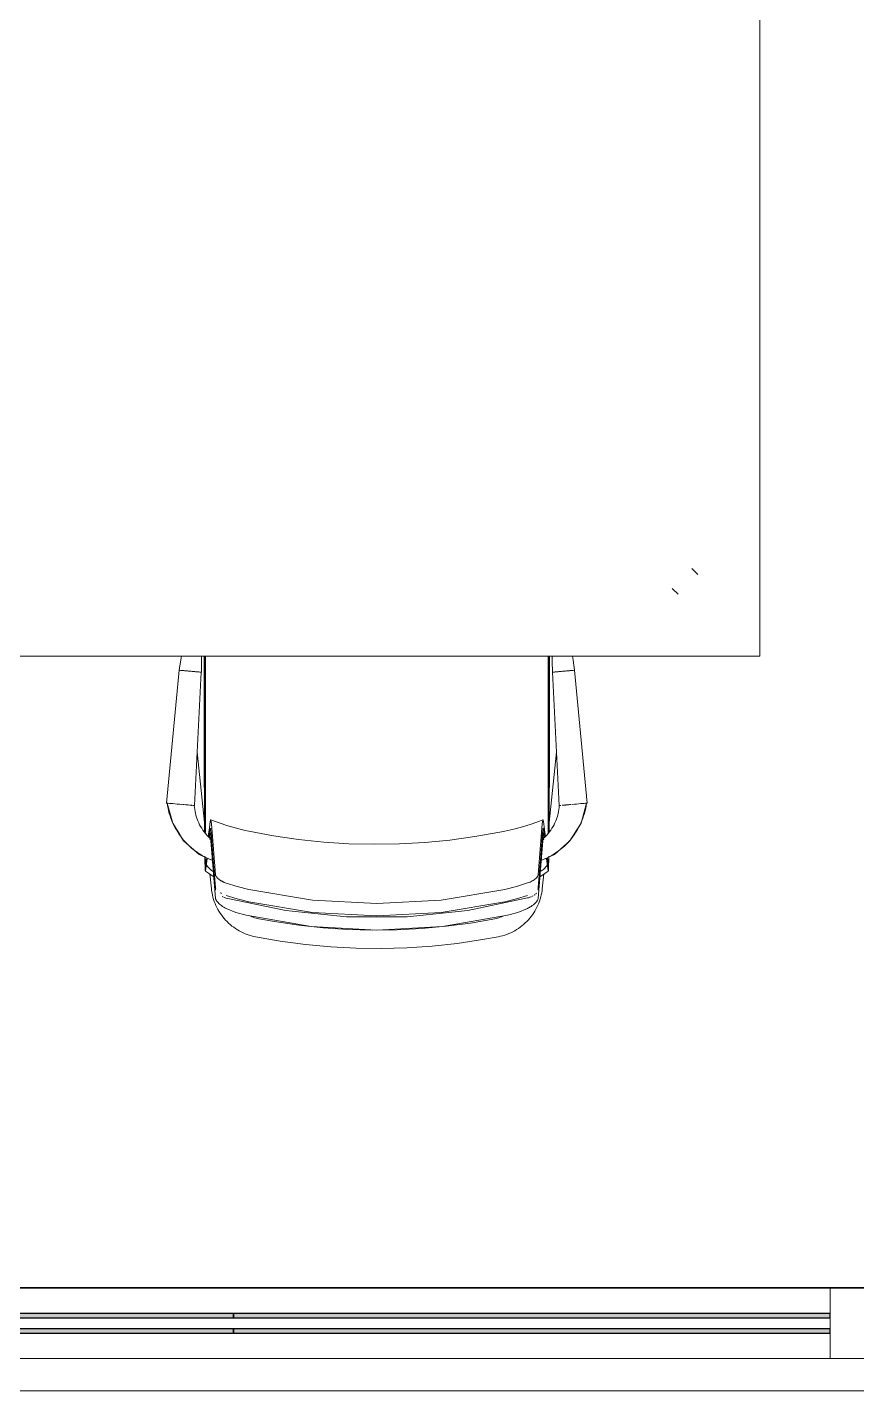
# Model space of a CAD drawing. Header units: millimetres. Extents: x 155920 to 295199, y -4084 to 97293.
# Drawn here: x 161142 to 162324, y 23023 to 24965 of the extents above; entities that cross this region are included whole.
import ezdxf

# ---------------------------------------------------------------- set-up
doc = ezdxf.new("R2010")
doc.units = ezdxf.units.MM
doc.header["$MEASUREMENT"] = 0
for name, color, linetype, lineweight in [('A-GLAZ-CURT', 7, 'CONTINUOUS', 9), ('A-GLAZ-CWMG', 7, 'CONTINUOUS', 9), ('I-FURN', 8, 'CONTINUOUS', 9), ('I-WALL', 7, 'CONTINUOUS', 9)]:
    doc.layers.add(name, color=color, linetype=linetype, lineweight=lineweight)

msp = doc.modelspace()

# ---------------------------------------------------------------- hatches: boundary and pattern name
at = {"layer": 'A-GLAZ-CURT'}
h = msp.add_hatch(color=256, dxfattribs=at)
h.paths.add_polyline_path([(160535.8, 23104.8), (161435.8, 23104.8), (161435.8, 23110.8), (160535.8, 23110.8)], flags=0)
h.paths.add_polyline_path([(160535.8, 23126.8), (161435.8, 23126.8), (161435.8, 23132.8), (160535.8, 23132.8)], flags=0)
h = msp.add_hatch(color=256, dxfattribs=at)
h.paths.add_polyline_path([(161435.8, 23104.8), (162285.8, 23104.8), (162285.8, 23110.8), (161435.8, 23110.8)], flags=0)
h.paths.add_polyline_path([(161435.8, 23126.8), (162285.8, 23126.8), (162285.8, 23132.8), (161435.8, 23132.8)], flags=0)

# ---------------------------------------------------------------- linework, layer by layer
at = {"layer": 'A-GLAZ-CURT', "lineweight": 30}
for p, q in [((161435.8, 23132.8), (160535.8, 23132.8)), ((162285.8, 23132.8), (161435.8, 23132.8)), ((161435.8, 23132.8), (161435.8, 23126.8)), ((161435.8, 23126.8), (161435.8, 23132.8)), ((162285.8, 23126.8), (162285.8, 23132.8)), ((160535.8, 23126.8), (161435.8, 23126.8)), ((161435.8, 23126.8), (162285.8, 23126.8)), ((161435.8, 23110.8), (160535.8, 23110.8)), ((160535.8, 23104.8), (161435.8, 23104.8)), ((162285.8, 23110.8), (161435.8, 23110.8)), ((161435.8, 23110.8), (161435.8, 23104.8)), ((161435.8, 23104.8), (161435.8, 23110.8)), ((161435.8, 23104.8), (162285.8, 23104.8)), ((162285.8, 23104.8), (162285.8, 23110.8))]:
    msp.add_line(p, q, dxfattribs=at)
at = {"layer": 'A-GLAZ-CWMG'}
for p, q in [((160535.8, 23168.8), (161435.8, 23168.8)), ((161435.8, 23168.8), (162285.8, 23168.8)), ((160535.8, 23068.8), (161435.8, 23068.8)), ((161435.8, 23068.8), (162285.8, 23068.8))]:
    msp.add_line(p, q, dxfattribs=at)
at = {"layer": 'A-GLAZ-CWMG', "lineweight": 20}
for p, q in [((162335.8, 23168.8), (162285.8, 23168.8)), ((162285.8, 23168.8), (162285.8, 23068.8)), ((162285.8, 23068.8), (162335.8, 23068.8))]:
    msp.add_line(p, q, dxfattribs=at)
at = {"layer": 'I-FURN'}
for p, q in [((162185.8, 24069), (162185.8, 25469)), ((162097.4, 24185.7), (162089.1, 24194)), ((162060.8, 24165.7), (162069.2, 24157.4)), ((156885.8, 24069), (162185.8, 24069)), ((161361.6, 24069), (161358.6, 24049.8)), ((161390.4, 24069), (161390.3, 24061.9)), ((161394.2, 24069), (161394.2, 23882.1)), ((161395.1, 23821.4), (161395.1, 24069)), ((161395.8, 24069), (161395.8, 23820)), ((161884.3, 23820), (161884.3, 24069)), ((161885.4, 23821.4), (161885.4, 24069)), ((161886, 24069), (161886, 23882.1)), ((161890, 24069), (161890.1, 24061.9)), ((161919.7, 24063.7), (161918.8, 24069)), ((161340.5, 23859.9), (161358.4, 24049.2)), ((161358.4, 24049.2), (161340.5, 23859.9)), ((161358.6, 24049.8), (161358.5, 24049.2)), ((161389.9, 24046.4), (161380.3, 23856.4)), ((161380.3, 23856.4), (161389.9, 24046.4)), ((161390.3, 24061.9), (161390.1, 24046.4)), ((161890.1, 24061.9), (161890.3, 24046.4)), ((161899.9, 23856.4), (161890.3, 24046.4)), ((161890.3, 24046.4), (161899.9, 23856.4)), ((161921.9, 24049.2), (161919.7, 24063.7)), ((161921.9, 24049.2), (161939.8, 23859.9)), ((161939.8, 23859.9), (161921.9, 24049.2)), ((161384.2, 23932.5), (161394.6, 23832.5)), ((161885.7, 23832.5), (161896.1, 23932.5)), ((161394.2, 23882.1), (161394.7, 23882.1)), ((161394.7, 23882.1), (161394.6, 23819.6)), ((161394.6, 23846.4), (161394.6, 23882.1)), ((161885.7, 23819.6), (161885.6, 23882.1)), ((161885.6, 23882.1), (161886, 23882.1)), ((161885.7, 23882.1), (161885.7, 23846.4)), ((161340.8, 23859.9), (161340.5, 23859.9)), ((161341.6, 23859.8), (161340.8, 23859.9)), ((161341.3, 23859.8), (161349.3, 23831.3)), ((161349.3, 23831.3), (161341.3, 23859.8)), ((161349.3, 23831.3), (161341.3, 23859.8)), ((161341.3, 23859.8), (161349.3, 23831.3)), ((161342.9, 23859.7), (161341.6, 23859.8)), ((161344.7, 23859.5), (161342.9, 23859.7)), ((161346.9, 23859.3), (161344.7, 23859.5)), ((161349.5, 23859.1), (161346.9, 23859.3)), ((161352.4, 23858.9), (161349.5, 23859.1)), ((161355.5, 23858.6), (161352.4, 23858.9)), ((161358.8, 23858.3), (161355.5, 23858.6)), ((161362.1, 23858), (161358.8, 23858.3)), ((161365.3, 23857.7), (161363.1, 23857.9)), ((161368, 23857.5), (161365.3, 23857.7)), ((161372.6, 23857.1), (161368.4, 23857.4)), ((161371.3, 23857.2), (161368.4, 23857.4)), ((161376.1, 23856.7), (161373.9, 23857)), ((161376.1, 23856.8), (161373.9, 23857)), ((161376.7, 23856.7), (161376.1, 23856.8)), ((161377.1, 23856.7), (161376.6, 23856.7)), ((161379.3, 23856.5), (161377.9, 23856.6)), ((161380.1, 23856.4), (161379.3, 23856.5)), ((161380.3, 23856.4), (161380.1, 23856.4)), ((161900.2, 23856.4), (161899.9, 23856.4)), ((161901, 23856.5), (161900.2, 23856.4)), ((161902.3, 23856.6), (161901, 23856.5)), ((161906.3, 23857), (161904.1, 23856.8)), ((161911.8, 23857.4), (161908.9, 23857.2)), ((161915, 23857.7), (161912.3, 23857.5)), ((161917.2, 23857.9), (161915, 23857.7)), ((161921.5, 23858.3), (161918.2, 23858)), ((161924.7, 23858.6), (161921.5, 23858.3)), ((161927.8, 23858.9), (161924.7, 23858.6)), ((161930.7, 23859.1), (161927.8, 23858.9)), ((161933.3, 23859.3), (161930.7, 23859.1)), ((161938.9, 23859.8), (161931, 23831.3)), ((161931, 23831.3), (161938.9, 23859.8)), ((161938.9, 23859.8), (161931, 23831.3)), ((161931, 23831.3), (161938.9, 23859.8)), ((161935.6, 23859.5), (161933.3, 23859.3)), ((161937.4, 23859.7), (161935.6, 23859.5)), ((161938.7, 23859.8), (161937.4, 23859.7)), ((161939.5, 23859.9), (161938.7, 23859.8)), ((161939.8, 23859.9), (161939.5, 23859.9)), ((161394.5, 23819.7), (161394.6, 23846.4)), ((161402.8, 23833.8), (161401.5, 23824.8)), ((161403.4, 23836.2), (161415.5, 23831.6)), ((161415.5, 23831.6), (161427.7, 23827.6)), ((161860, 23830), (161872.1, 23834.3)), ((161872.1, 23834.3), (161876.8, 23836.2)), ((161878.5, 23826.2), (161877.5, 23833.8)), ((161885.7, 23846.4), (161885.7, 23819.7)), ((161349.3, 23831.3), (161364.9, 23806.3)), ((161364.9, 23806.3), (161349.3, 23831.3)), ((161359.3, 23815.2), (161349.3, 23831.3)), ((161349.3, 23831.3), (161364.9, 23806.3)), ((161364.9, 23806.3), (161361, 23812.5)), ((161395.1, 23818.8), (161395.1, 23821.4)), ((161395.8, 23820), (161395.8, 23818.1)), ((161400.3, 23815.8), (161400, 23812.8)), ((161401.5, 23824.8), (161400.3, 23815.8)), ((161401, 23811.9), (161402.3, 23821.5)), ((161402.2, 23811.3), (161402.9, 23816.2)), ((161403, 23823.8), (161405, 23823.1)), ((161403.9, 23818.1), (161407.1, 23779.1)), ((161404.1, 23813.2), (161407.1, 23775.5)), ((161407.3, 23794.1), (161404.4, 23830.5)), ((161427.7, 23827.6), (161440.1, 23824)), ((161440.1, 23824), (161452.6, 23821)), ((161452.6, 23821), (161457.6, 23819.9)), ((161457.6, 23819.9), (161493, 23813.3)), ((161493, 23813.3), (161528.6, 23808.1)), ((161744.1, 23807.2), (161779.8, 23812.1)), ((161779.8, 23812.1), (161815.2, 23818.4)), ((161815.2, 23818.4), (161822.7, 23819.9)), ((161822.7, 23819.9), (161835.3, 23822.8)), ((161835.3, 23822.8), (161847.7, 23826.1)), ((161847.7, 23826.1), (161860, 23830)), ((161875.9, 23830.5), (161872.9, 23794.1)), ((161873.1, 23779.1), (161876.3, 23818.1)), ((161873.1, 23775.6), (161876.1, 23813.3)), ((161875.3, 23823.1), (161877.3, 23823.8)), ((161877.3, 23816.3), (161878.1, 23811.2)), ((161877.9, 23821.5), (161879.2, 23811.9)), ((161879.6, 23818.5), (161878.5, 23826.2)), ((161880.3, 23812.8), (161879.6, 23818.5)), ((161884.3, 23817.9), (161884.3, 23820)), ((161885.4, 23819.2), (161885.4, 23821.4)), ((161931, 23831.3), (161915.3, 23806.3)), ((161915.3, 23806.3), (161931, 23831.3)), ((161915.3, 23806.3), (161931, 23831.3)), ((161919.2, 23812.5), (161915.3, 23806.3)), ((161931, 23831.3), (161920.9, 23815.2)), ((161364.9, 23806.3), (161387, 23786.8)), ((161387, 23786.8), (161364.9, 23806.3)), ((161370.5, 23801.4), (161364.9, 23806.3)), ((161364.9, 23806.3), (161387, 23786.8)), ((161402.4, 23809.1), (161402.3, 23807.9)), ((161407, 23765.3), (161403.8, 23806)), ((161410.3, 23757.6), (161407.3, 23794.1)), ((161528.6, 23808.1), (161564.4, 23804.4)), ((161564.4, 23804.4), (161600.3, 23802.1)), ((161600.3, 23802.1), (161636.3, 23801.2)), ((161636.3, 23801.2), (161672.3, 23801.8)), ((161672.3, 23801.8), (161708.3, 23803.8)), ((161708.3, 23803.8), (161744.1, 23807.2)), ((161872.9, 23794.1), (161869.9, 23757.6)), ((161876.5, 23806), (161873.2, 23765.3)), ((161878, 23807.7), (161877.8, 23809.1)), ((161915.3, 23806.3), (161893.2, 23786.8)), ((161893.2, 23786.8), (161915.3, 23806.3)), ((161893.2, 23786.8), (161915.3, 23806.3)), ((161915.3, 23806.3), (161909.8, 23801.4)), ((161387, 23786.8), (161381.5, 23791.7)), ((161387, 23786.8), (161406, 23778)), ((161406, 23778), (161387, 23786.8)), ((161393.7, 23783.7), (161387, 23786.8)), ((161387, 23786.8), (161406, 23778)), ((161395.1, 23775.7), (161395.1, 23782.7)), ((161395.3, 23782.5), (161395.1, 23775.7)), ((161395.1, 23775.7), (161396.4, 23775.4)), ((161395.5, 23769), (161395.3, 23775.7)), ((161395.6, 23775.6), (161395.7, 23773.5)), ((161396, 23771.9), (161396.5, 23778.1)), ((161398.4, 23780.4), (161396.1, 23763.5)), ((161396.5, 23778.1), (161396.9, 23781.2)), ((161396.6, 23773.4), (161396.7, 23774.3)), ((161396.7, 23774.3), (161396.9, 23775.3)), ((161396.9, 23775.3), (161397.7, 23780.7)), ((161407.1, 23779.1), (161410.3, 23739.9)), ((161407.1, 23775.5), (161410.3, 23735.7)), ((161869.9, 23740), (161873.1, 23779.1)), ((161869.9, 23735.8), (161873.1, 23775.6)), ((161893.2, 23786.8), (161874.3, 23778)), ((161874.3, 23778), (161893.2, 23786.8)), ((161874.3, 23778), (161893.2, 23786.8)), ((161884.2, 23763.5), (161881.8, 23780.5)), ((161882.6, 23780.8), (161883.7, 23773.5)), ((161883.3, 23781.6), (161883.7, 23778.1)), ((161883.7, 23778.1), (161884.2, 23771.9)), ((161884.6, 23773.5), (161884.6, 23775.5)), ((161884.9, 23775.6), (161884.7, 23769)), ((161885.4, 23775.6), (161885.1, 23782.7)), ((161885.4, 23775.6), (161885.4, 23784.2)), ((161893.2, 23786.8), (161886.6, 23783.7)), ((161898.8, 23791.7), (161893.2, 23786.8)), ((161400.1, 23760), (161395.9, 23763)), ((161396.6, 23772.6), (161396.4, 23773)), ((161396.4, 23773), (161396.4, 23773)), ((161396.9, 23772.2), (161396.6, 23772.6)), ((161397, 23772), (161396.9, 23772.2)), ((161397.8, 23770.8), (161397, 23772)), ((161398.7, 23769.7), (161397.8, 23770.8)), ((161399.6, 23768.6), (161398.7, 23769.7)), ((161400.6, 23767.6), (161399.6, 23768.6)), ((161405, 23756.8), (161400.1, 23760)), ((161401.5, 23766.6), (161400.6, 23767.6)), ((161402.6, 23765.7), (161401.5, 23766.6)), ((161402.2, 23759.2), (161404.4, 23738)), ((161403.6, 23764.8), (161402.6, 23765.7)), ((161404.7, 23763.9), (161403.6, 23764.8)), ((161405.9, 23763.1), (161404.7, 23763.9)), ((161407.8, 23755), (161405, 23756.8)), ((161407, 23762.3), (161405.9, 23763.1)), ((161410.3, 23724.1), (161407, 23765.3)), ((161873.2, 23765.3), (161869.9, 23724.1)), ((161874.6, 23756.4), (161872.4, 23755)), ((161875.1, 23763.7), (161874, 23762.9)), ((161879.5, 23759.6), (161874.6, 23756.4)), ((161876.3, 23764.6), (161875.1, 23763.7)), ((161875.8, 23738), (161878, 23759.2)), ((161877.4, 23765.5), (161876.3, 23764.6)), ((161878.4, 23766.4), (161877.4, 23765.5)), ((161879.4, 23767.4), (161878.4, 23766.4)), ((161880.4, 23768.5), (161879.4, 23767.4)), ((161884.3, 23763), (161879.5, 23759.6)), ((161881.4, 23769.6), (161880.4, 23768.5)), ((161882.2, 23770.7), (161881.4, 23769.6)), ((161883.1, 23771.8), (161882.2, 23770.7)), ((161883.9, 23773), (161883.1, 23771.8)), ((161404.4, 23738), (161404.8, 23734.9)), ((161404.8, 23734.9), (161405.3, 23731.9)), ((161441.3, 23741), (161425.3, 23746)), ((161457.6, 23736.9), (161441.3, 23741)), ((161548.4, 23721.8), (161457.6, 23736.9)), ((161822.7, 23737), (161731.9, 23721.8)), ((161838.9, 23741.1), (161822.7, 23737)), ((161854.9, 23746.1), (161838.9, 23741.1)), ((161875, 23732.3), (161875.5, 23735.4)), ((161875.5, 23735.4), (161875.8, 23738)), ((161405.3, 23731.9), (161405.9, 23728.8)), ((161405.9, 23728.8), (161406.7, 23725.8)), ((161406.7, 23725.8), (161407.6, 23722.8)), ((161407.6, 23722.8), (161408.6, 23719.8)), ((161408.6, 23719.8), (161409.7, 23716.9)), ((161409.7, 23716.9), (161410.9, 23714.1)), ((161425.3, 23728.4), (161441.3, 23723.4)), ((161425.3, 23724.7), (161510.5, 23706.8)), ((161441.3, 23723.4), (161457.6, 23719.3)), ((161457.6, 23719.3), (161548.4, 23704.1)), ((161640.1, 23716.7), (161548.4, 23721.8)), ((161731.9, 23721.8), (161640.1, 23716.7)), ((161731.9, 23704.1), (161822.7, 23719.3)), ((161769.8, 23706.8), (161854.9, 23724.8)), ((161822.7, 23719.3), (161838.9, 23723.4)), ((161838.9, 23723.4), (161854.9, 23728.4)), ((161869.5, 23714.5), (161870.8, 23717.3)), ((161870.8, 23717.3), (161871.8, 23720.3)), ((161871.8, 23720.3), (161872.8, 23723.2)), ((161872.8, 23723.2), (161873.7, 23726.2)), ((161873.7, 23726.2), (161874.4, 23729.2)), ((161874.4, 23729.2), (161875, 23732.3)), ((161410.9, 23714.1), (161412.2, 23711.2)), ((161412.2, 23711.2), (161413.7, 23708.5)), ((161413.7, 23708.5), (161415.2, 23705.8)), ((161415.2, 23705.8), (161416.9, 23703.1)), ((161416.9, 23703.1), (161418.7, 23700.6)), ((161418.7, 23700.6), (161420.6, 23698.1)), ((161420.6, 23698.1), (161422.5, 23695.6)), ((161422.5, 23695.6), (161424.6, 23693.3)), ((161439.3, 23704.2), (161425.3, 23709.9)), ((161453.8, 23700.1), (161439.3, 23704.2)), ((161546.5, 23684.3), (161453.8, 23700.1)), ((161462.1, 23698.1), (161460.2, 23698.9)), ((161464, 23697.3), (161462.1, 23698.1)), ((161466, 23696.6), (161464, 23697.3)), ((161468, 23696), (161466, 23696.6)), ((161470, 23695.5), (161468, 23696)), ((161472, 23695.1), (161470, 23695.5)), ((161510.5, 23706.8), (161596.8, 23697.8)), ((161548.4, 23704.1), (161640.1, 23699.1)), ((161596.8, 23697.8), (161683.5, 23697.8)), ((161640.1, 23699.1), (161731.9, 23704.1)), ((161683.5, 23697.8), (161769.8, 23706.8)), ((161826.5, 23700.1), (161733.8, 23684.3)), ((161810, 23695.5), (161808.2, 23695.1)), ((161812, 23696), (161810, 23695.5)), ((161814, 23696.5), (161812, 23696)), ((161816, 23697.2), (161814, 23696.5)), ((161817.9, 23698), (161816, 23697.2)), ((161819.8, 23698.8), (161817.9, 23698)), ((161840.9, 23704.3), (161826.5, 23700.1)), ((161854.9, 23710), (161840.9, 23704.3)), ((161856, 23693.6), (161858, 23696)), ((161858, 23696), (161860, 23698.4)), ((161860, 23698.4), (161861.8, 23700.9)), ((161861.8, 23700.9), (161863.6, 23703.5)), ((161863.6, 23703.5), (161865.2, 23706.1)), ((161865.2, 23706.1), (161866.8, 23708.9)), ((161866.8, 23708.9), (161868.2, 23711.6)), ((161868.2, 23711.6), (161869.5, 23714.5)), ((161424.6, 23693.3), (161426.7, 23691.1)), ((161426.7, 23691.1), (161429, 23688.9)), ((161429, 23688.9), (161431.3, 23686.8)), ((161431.3, 23686.8), (161433.7, 23684.8)), ((161433.7, 23684.8), (161436.2, 23683)), ((161436.2, 23683), (161438.8, 23681.2)), ((161438.8, 23681.2), (161441.4, 23679.5)), ((161441.4, 23679.5), (161444.1, 23677.9)), ((161444.1, 23677.9), (161446.9, 23676.5)), ((161446.9, 23676.5), (161449.7, 23675.1)), ((161494.1, 23691.1), (161472, 23695.1)), ((161528.8, 23685.9), (161494.1, 23691.1)), ((161563.7, 23682.2), (161528.8, 23685.9)), ((161640.1, 23679), (161546.5, 23684.3)), ((161598.7, 23679.8), (161563.7, 23682.2)), ((161633.8, 23678.8), (161598.7, 23679.8)), ((161668.9, 23679.3), (161633.8, 23678.8)), ((161733.8, 23684.3), (161640.1, 23679)), ((161703.9, 23681.1), (161668.9, 23679.3)), ((161738.9, 23684.4), (161703.9, 23681.1)), ((161773.7, 23689), (161738.9, 23684.4)), ((161808.2, 23695.1), (161773.7, 23689)), ((161831, 23675.3), (161833.8, 23676.7)), ((161833.8, 23676.7), (161836.5, 23678.1)), ((161836.5, 23678.1), (161839.2, 23679.7)), ((161839.2, 23679.7), (161841.8, 23681.4)), ((161841.8, 23681.4), (161844.4, 23683.2)), ((161844.4, 23683.2), (161846.9, 23685.1)), ((161846.9, 23685.1), (161849.3, 23687.1)), ((161849.3, 23687.1), (161851.6, 23689.2)), ((161851.6, 23689.2), (161853.8, 23691.4)), ((161853.8, 23691.4), (161856, 23693.6)), ((161449.7, 23675.1), (161452.5, 23673.9)), ((161452.5, 23673.9), (161455.5, 23672.8)), ((161455.5, 23672.8), (161458.4, 23671.8)), ((161458.4, 23671.8), (161461.4, 23670.9)), ((161461.4, 23670.9), (161464.4, 23670.1)), ((161464.4, 23670.1), (161467.1, 23669.6)), ((161467.1, 23669.6), (161502.6, 23663.3)), ((161502.6, 23663.3), (161538.5, 23658.6)), ((161538.5, 23658.6), (161574.4, 23655.2)), ((161718.8, 23656.3), (161754.7, 23660.1)), ((161754.7, 23660.1), (161790.5, 23665.4)), ((161790.5, 23665.4), (161813.2, 23669.6)), ((161813.2, 23669.6), (161816.3, 23670.2)), ((161816.3, 23670.2), (161819.3, 23671)), ((161819.3, 23671), (161822.3, 23671.9)), ((161822.3, 23671.9), (161825.2, 23672.9)), ((161825.2, 23672.9), (161828.1, 23674.1)), ((161828.1, 23674.1), (161831, 23675.3)), ((161574.4, 23655.2), (161610.5, 23653.3)), ((161610.5, 23653.3), (161646.6, 23652.8)), ((161646.6, 23652.8), (161682.8, 23653.8)), ((161682.8, 23653.8), (161718.8, 23656.3))]:
    msp.add_line(p, q, dxfattribs=at)
msp.add_ellipse((161640.5, 24286.7), major_axis=(-825, 0), ratio=0.648816, start_param=1.870261, end_param=1.872267, dxfattribs=at)
for points in [[(161358.4, 24049.2), (161358.4, 24049.2), (161359, 24049.1), (161360.9, 24049), (161362.1, 24048.8)], [(161362.2, 24048.8), (161362.8, 24048.8), (161363.4, 24048.7), (161364, 24048.7)], [(161364.1, 24048.7), (161364.8, 24048.6), (161365.5, 24048.5), (161366.3, 24048.5)], [(161366.3, 24048.5), (161365.5, 24048.6), (161364.8, 24048.6), (161364.2, 24048.7)], [(161366.4, 24048.5), (161367.2, 24048.4), (161367.9, 24048.3), (161368.8, 24048.3)], [(161368.7, 24048.3), (161367.9, 24048.3), (161367.2, 24048.4), (161366.4, 24048.5)], [(161368.9, 24048.3), (161369.7, 24048.2), (161370.6, 24048.1), (161371.4, 24048)], [(161371.4, 24048), (161370.6, 24048.1), (161369.7, 24048.2), (161368.9, 24048.3)], [(161371.6, 24048), (161372.4, 24047.9), (161373.3, 24047.9), (161374.1, 24047.8)], [(161374.1, 24047.8), (161373.3, 24047.9), (161372.4, 24048), (161371.6, 24048)], [(161374.3, 24047.8), (161375.2, 24047.7), (161376, 24047.6), (161376.9, 24047.6)], [(161379.5, 24047.3), (161377.9, 24047.5), (161376.1, 24047.6), (161374.3, 24047.8)], [(161377, 24047.5), (161377.9, 24047.5), (161378.7, 24047.4), (161379.5, 24047.3)], [(161379.7, 24047.3), (161380.5, 24047.2), (161381.3, 24047.2), (161382, 24047.1)], [(161382, 24047.1), (161381.3, 24047.2), (161380.5, 24047.2), (161379.7, 24047.3)], [(161384.3, 24046.9), (161383.6, 24047), (161382.9, 24047), (161382.2, 24047.1)], [(161386.2, 24046.7), (161385.7, 24046.8), (161385.1, 24046.8), (161384.4, 24046.9)], [(161389.8, 24046.4), (161390, 24046.4), (161390.1, 24046.4), (161390.1, 24046.4)], [(161906.1, 24047.8), (161907, 24047.9), (161908.9, 24048), (161910.6, 24048.2), (161911.4, 24048.3)], [(161911.5, 24048.3), (161912.4, 24048.3), (161913.2, 24048.4), (161914, 24048.5)], [(161914, 24048.5), (161914.8, 24048.6), (161915.5, 24048.6), (161916.2, 24048.7)], [(161914.6, 23857.7), (161913.8, 23857.6), (161913.1, 23857.6), (161912.3, 23857.5)], [(161404.4, 23830.5), (161404.2, 23832), (161404, 23834.5), (161403.6, 23836.3), (161403.2, 23836.2), (161402.9, 23834.8), (161402.8, 23833.8)], [(161877.5, 23833.8), (161877.4, 23834.8), (161877.1, 23836.2), (161876.7, 23836.3), (161876.3, 23834.5), (161876, 23832), (161875.9, 23830.5)], [(161402.3, 23821.5), (161402.4, 23822.5), (161402.7, 23823.9), (161403.1, 23824), (161403.5, 23822.1), (161403.8, 23819.7), (161403.9, 23818.1)], [(161402.9, 23816.2), (161403.1, 23817.2), (161403.3, 23818.2), (161403.7, 23817.2), (161404, 23814.8), (161404.1, 23813.2)], [(161876.1, 23813.3), (161876.3, 23814.9), (161876.5, 23817.3), (161876.9, 23818.3), (161877.2, 23817.3), (161877.3, 23816.3)], [(161876.3, 23818.1), (161876.5, 23819.7), (161876.7, 23822.1), (161877.1, 23824), (161877.5, 23823.9), (161877.8, 23822.5), (161877.9, 23821.5)], [(161395.7, 23773.5), (161395.7, 23772.4), (161395.8, 23770.9), (161396, 23771.3), (161396, 23771.9)], [(161883.7, 23773.5), (161883.7, 23773.2), (161883.8, 23772.9), (161883.9, 23773.1), (161884, 23773.3)], [(161884, 23773.3), (161884.1, 23773.8), (161884.2, 23775.4), (161884.3, 23778.4), (161884.4, 23780.2)], [(161884.2, 23771.9), (161884.3, 23771.3), (161884.4, 23770.9), (161884.5, 23772.4), (161884.6, 23773.5)], [(161396.1, 23763.5), (161396, 23763.2), (161395.9, 23762.8), (161395.8, 23763.7), (161395.6, 23765.7), (161395.5, 23767.8), (161395.5, 23769)], [(161884.7, 23769), (161884.7, 23767.8), (161884.6, 23765.7), (161884.5, 23763.7), (161884.3, 23762.8), (161884.2, 23763.2), (161884.2, 23763.5)], [(161410.3, 23739.9), (161410.4, 23739.5), (161410.5, 23738.9), (161410.8, 23738.4)], [(161869.4, 23738.4), (161869.7, 23739), (161869.9, 23739.5), (161869.9, 23740)], [(161419.7, 23726.7), (161420.4, 23726.4), (161421.2, 23726.1), (161421.9, 23725.8)], [(161422.4, 23725.6), (161423.4, 23725.3), (161424.3, 23725), (161425.3, 23724.7)], [(161854.9, 23724.8), (161855.9, 23725), (161856.8, 23725.3), (161857.7, 23725.6)], [(161858.3, 23725.9), (161859, 23726.1), (161859.7, 23726.4), (161860.3, 23726.6)], [(161861.5, 23727.2), (161861.9, 23727.4), (161862.3, 23727.6), (161862.7, 23727.8)], [(161864.3, 23728.7), (161864.8, 23729), (161865.2, 23729.3), (161865.6, 23729.7)], [(161866.6, 23730.5), (161867, 23730.9), (161867.4, 23731.4), (161867.8, 23731.8)]]:
    msp.add_open_spline(points, degree=3, dxfattribs=at)
for points, knots in [([(161390.1, 24046.4), (161390.1, 24046.4), (161389.9, 24046.4), (161389, 24046.5), (161387.6, 24046.6), (161386.4, 24046.7)], [-1, -1, -1, -1, -0.9444444, -0.8888889, -0.7777778, -0.7777778, -0.7777778, -0.7777778]), ([(161890.3, 24046.4), (161890.3, 24046.4), (161890.8, 24046.5), (161892.4, 24046.6), (161894, 24046.7), (161895.9, 24046.9), (161898.2, 24047.1), (161900.7, 24047.3), (161903.4, 24047.6), (161905.2, 24047.7), (161906.1, 24047.8)], [0, 0, 0, 0, 0.1111111, 0.1666667, 0.2222222, 0.2777778, 0.3333333, 0.3888889, 0.4444444, 0.4999756, 0.4999756, 0.4999756, 0.4999756]), ([(161906.1, 24047.8), (161905.2, 24047.7), (161903.4, 24047.6), (161900.7, 24047.3), (161898.2, 24047.1), (161895.9, 24046.9), (161894, 24046.7), (161892.4, 24046.6), (161890.8, 24046.5), (161890.3, 24046.4), (161890.3, 24046.4)], [-0.5, -0.5, -0.5, -0.5, -0.4444444, -0.3888889, -0.3333333, -0.2777778, -0.2222222, -0.1666667, -0.1111111, 0, 0, 0, 0]), ([(161916.2, 24048.7), (161914.1, 24048.5), (161910.7, 24048.2), (161907, 24047.9), (161906.1, 24047.8)], [-0.7220744, -0.7220744, -0.7220744, -0.7220744, -0.5555556, -0.5000244, -0.5000244, -0.5000244, -0.5000244]), ([(161916.3, 24048.7), (161917, 24048.7), (161918.9, 24048.9), (161921.2, 24049.1), (161921.9, 24049.2), (161921.9, 24049.2)], [0.722393, 0.722393, 0.722393, 0.722393, 0.7777778, 0.8888889, 1, 1, 1, 1]), ([(161921.9, 24049.2), (161921.9, 24049.2), (161921.2, 24049.1), (161918.9, 24048.9), (161917, 24048.7), (161916.3, 24048.7)], [-1, -1, -1, -1, -0.8888889, -0.7777778, -0.7222222, -0.7222222, -0.7222222, -0.7222222]), ([(161341.3, 23859.8), (161342.7, 23850), (161348.2, 23830.8), (161364.3, 23805.7), (161384.5, 23788.3), (161399.3, 23780.8), (161405.6, 23778.4)], [0, 0, 0, 0, 0.2, 0.4, 0.6, 0.7389146, 0.7389146, 0.7389146, 0.7389146]), ([(161380.1, 23856.4), (161380.5, 23849.1), (161383.8, 23834.2), (161393.4, 23818.8), (161400.5, 23811.6), (161401.9, 23810.3)], [0, 0, 0, 0, 0.25, 0.5, 0.5570669, 0.5570669, 0.5570669, 0.5570669]), ([(161874.7, 23778.4), (161876.5, 23779.1), (161891.7, 23785.4), (161913.3, 23801.5), (161932, 23830.8), (161937.6, 23850), (161938.9, 23859.8)], [-0.7389144, -0.7389144, -0.7389144, -0.7389144, -0.7, -0.4, -0.2, 0, 0, 0, 0]), ([(161878.4, 23810.3), (161879.7, 23811.6), (161886.8, 23818.8), (161896.4, 23834.2), (161899.7, 23849.1), (161900.1, 23856.4)], [0.4429381, 0.4429381, 0.4429381, 0.4429381, 0.5, 0.75, 1, 1, 1, 1]), ([(161911.8, 23857.4), (161911.6, 23857.4), (161911, 23857.4), (161909.9, 23857.3), (161909, 23857.2), (161908.2, 23857.1), (161907.7, 23857.1), (161907.4, 23857.1), (161907, 23857), (161906.3, 23857), (161905.3, 23856.9), (161904.5, 23856.8), (161904.1, 23856.8), (161904, 23856.8)], [-0.3222167, -0.3222167, -0.3222167, -0.3222167, -0.3055556, -0.2777778, -0.25, -0.2361111, -0.2222222, -0.2152778, -0.2083333, -0.1944444, -0.1666667, -0.1388889, -0.1354664, -0.1354664, -0.1354664, -0.1354664]), ([(161403.7, 23806.7), (161403.6, 23808.1), (161403.3, 23810.4), (161402.9, 23811.4), (161402.6, 23810.2), (161402.4, 23809.1)], [-0.9541334, -0.9541334, -0.9541334, -0.9541334, -0.6666667, -0.3333333, 0, 0, 0, 0]), ([(161877.8, 23809.1), (161877.7, 23810.2), (161877.4, 23811.4), (161876.9, 23810.4), (161876.7, 23808.1), (161876.6, 23806.7)], [-1, -1, -1, -1, -0.6666667, -0.3333333, -0.0458526, -0.0458526, -0.0458526, -0.0458526]), ([(161395.9, 23780.3), (161395.9, 23779.3), (161396, 23777.6), (161396.1, 23774.9), (161396.3, 23773.2), (161396.4, 23772.9), (161396.5, 23773.1), (161396.6, 23773.4)], [0, 0, 0, 0, 0.166667, 0.333333, 0.666667, 0.833333, 1, 1, 1, 1]), ([(161425.3, 23746), (161424.4, 23746.3), (161423.2, 23746.8), (161421.5, 23747.6), (161420.3, 23748.2), (161419.2, 23748.8), (161417.7, 23749.6), (161414.9, 23751.4), (161412.3, 23753.8), (161410.7, 23756.1), (161410.4, 23757.1), (161410.3, 23757.6)], [-1, -1, -1, -1, -0.892857, -0.839286, -0.785714, -0.732143, -0.678571, -0.571429, -0.285714, -0.142857, 0, 0, 0, 0]), ([(161869.9, 23757.6), (161869.8, 23756.9), (161869.2, 23755.3), (161866.4, 23752.3), (161862.6, 23749.5), (161858.4, 23747.4), (161856.1, 23746.5), (161854.9, 23746.1)], [-1, -1, -1, -1, -0.785714, -0.571429, -0.285714, -0.142857, 0, 0, 0, 0]), ([(161425.3, 23709.9), (161424.2, 23710.5), (161421.9, 23711.7), (161417.8, 23714.5), (161414.6, 23717.3), (161412.6, 23719.6), (161411.9, 23720.6), (161411.4, 23721.4), (161411, 23722.1), (161410.5, 23723.1), (161410.4, 23723.7), (161410.3, 23724.1)], [0, 0, 0, 0, 0.142857, 0.285714, 0.571429, 0.678571, 0.732143, 0.785714, 0.839286, 0.892857, 1, 1, 1, 1]), ([(161417.5, 23732.1), (161417.7, 23732), (161418.1, 23731.7), (161418.6, 23731.5), (161418.8, 23731.3)], [0.6494503, 0.6494503, 0.6494503, 0.6494503, 0.67857143, 0.71428571, 0.71428571, 0.71428571, 0.71428571]), ([(161869.9, 23724.1), (161869.9, 23723.6), (161869.5, 23722.5), (161867.9, 23719.7), (161865.3, 23716.9), (161862.5, 23714.6), (161861.1, 23713.6), (161859.9, 23712.8), (161858.7, 23712), (161857.1, 23711.1), (161855.8, 23710.4), (161854.9, 23710)], [0, 0, 0, 0, 0.142857, 0.285714, 0.571429, 0.678571, 0.732143, 0.785714, 0.839286, 0.892857, 1, 1, 1, 1])]:
    msp.add_open_spline(points, degree=3, knots=knots, dxfattribs=at)
at = {"layer": 'I-WALL'}
for p, q in [((159985.8, 23169.8), (162335.8, 23169.8)), ((162335.8, 23022.8), (159985.8, 23022.8))]:
    msp.add_line(p, q, dxfattribs=at)

doc.saveas('drawing.dxf')
